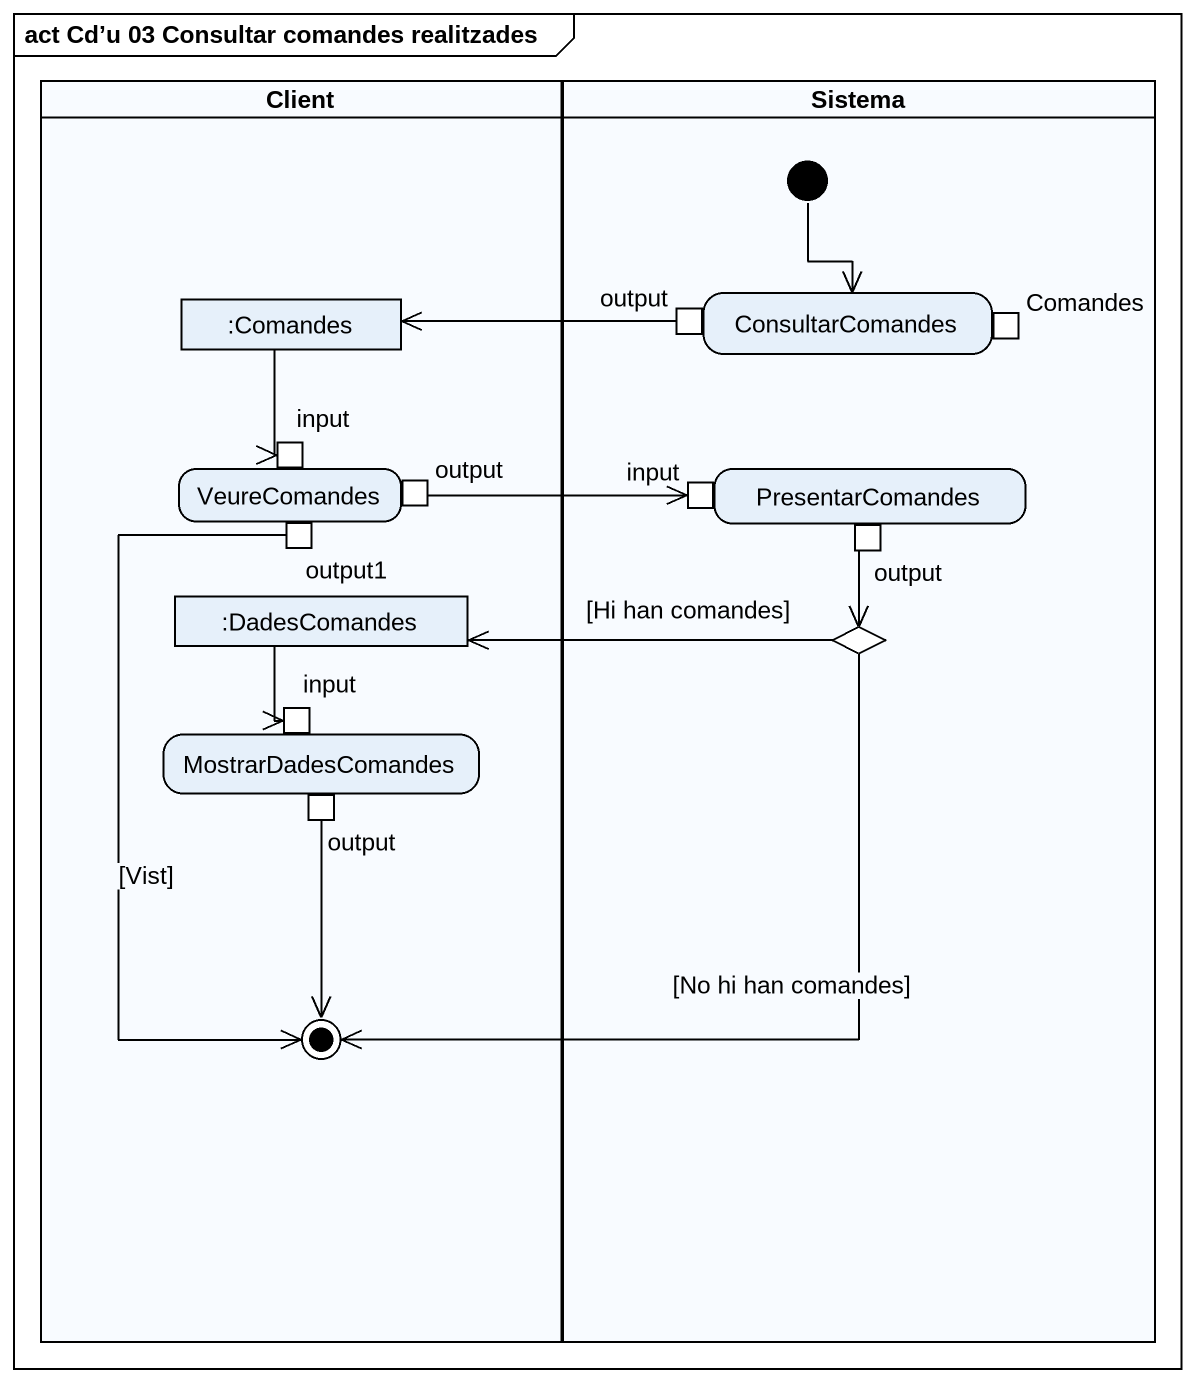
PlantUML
@startuml
mainframe act Cd’u 03 Consultar comandes realitzades
hide empty description
state Client <<partition>> {
  state ":Comandes" as Comandes <<object>>
  state VeureComandes {
    state input <<inputPin>>
    state output1 <<outputPin>>
    state "output" as output_2 <<outputPin>>
  }
  state ":DadesComandes" as DadesComandes <<object>>
  state MostrarDadesComandes {
    state "input" as input_3 <<inputPin>>
    state "output" as output_4 <<outputPin>>
  }
  state final1 <<end>>
}
state Sistema <<partition>> {
  state ConsultarComandes {
    state output <<outputPin>>
    state "Comandes" as Comandes_2 <<inputPin>>
  }
  state PresentarComandes {
    state "input" as input_2 <<inputPin>>
    state "output" as output_3 <<outputPin>>
  }
  state choice1 <<choice>>
  [*] --> ConsultarComandes
}
Comandes --> input
output -left-> Comandes
output1 --> final1 : [Vist]
output_2 -right-> input_2
output_3 --> choice1
DadesComandes --> input_3
choice1 -left-> DadesComandes : [Hi han comandes]
choice1 --> final1 : [No hi han comandes]
output_4 --> final1
@enduml
